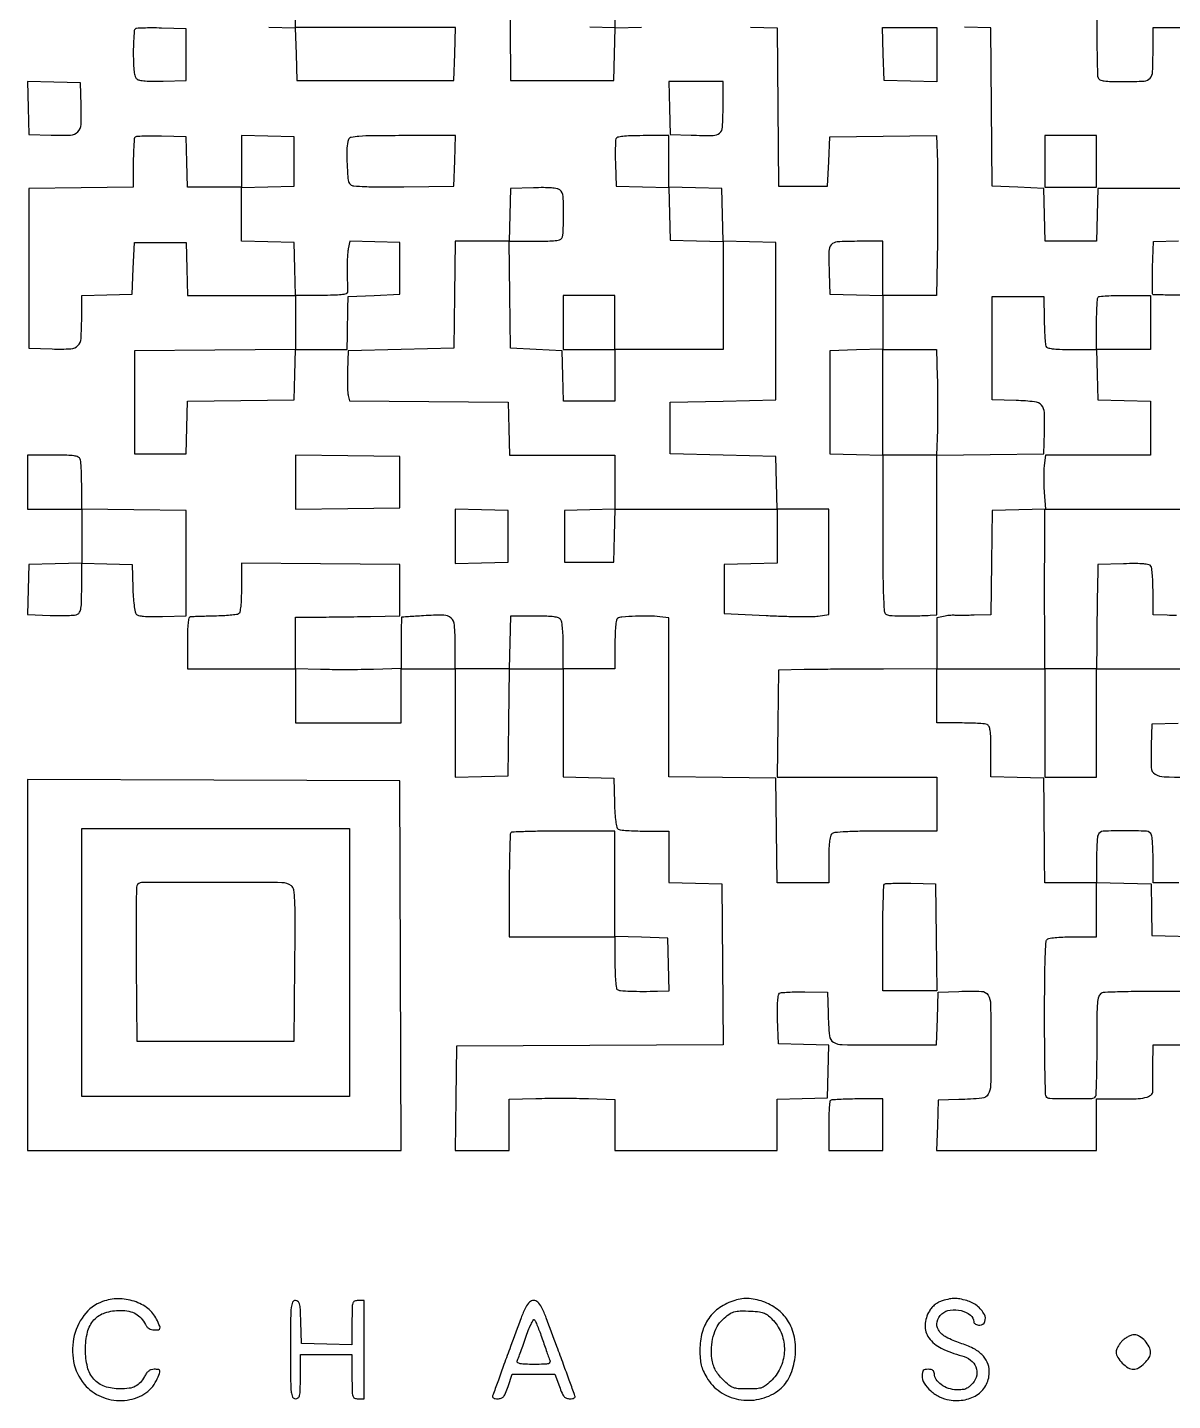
# Model space of a CAD drawing. Extents: x 179 to 1071, y 112 to 1107.
# Drawn here: x 179 to 645, y 112 to 671 of the extents above; entities that cross this region are included whole.
import ezdxf

# ---------------------------------------------------------------- set-up
doc = ezdxf.new("R2010")
doc.units = 0

msp = doc.modelspace()

# ---------------------------------------------------------------- linework, layer by layer
for points in [[(375.239377, 692.75), (375.5, 649.5), (396.5, 649.5), (417.5, 649.5), (417.783492, 660.216508), (418.066984, 670.933016), (428.783492, 671.216508)], [(418, 692.445965), (418, 670.930034), (407.75, 671.215017)], [(277.216508, 671.216508), (287.933016, 670.933016), (288.216508, 660.216508), (288.5, 649.5), (320.5, 649.5), (352.5, 649.5), (352.783832, 660.25), (353.067663, 671), (320.533832, 671), (288, 671), (288, 681.986147)], [(657.5, 605.5), (636, 605.5), (614.5, 605.5), (614.216168, 594.75), (613.932337, 584), (603.5, 584), (593.067663, 584), (592.783832, 594.75), (592.5, 605.5), (582, 606), (571.5, 606.5), (571.236191, 638.716308), (570.972383, 670.932617), (560.236191, 671.216308)]]:
    msp.add_lwpolyline(points)
for points in [[(614.061005, 682.987846, 0.001836), (614.083907, 671.052993, 0.002839), (614.200101, 660.74345, 0.000889), (614.367345, 651.813707, 0.086692), (614.610455, 650.572755, 0.205549), (615.39613, 649.765512, 0.062563), (617.077161, 649.302944, 0.030433), (620.00824, 649.059945, 0.005467), (625.490357, 649, 0.013692), (633.338074, 649.214935, 0.203074), (635.756007, 650.399261, 0.170782), (636.804211, 653.051799, 0.009119), (636.986345, 662.25), (637, 671), (658.5, 671)], [(473.236191, 671.216308), (483.972383, 670.932617), (484.236191, 638.716308), (484.5, 606.5), (494.5, 606.5), (504.5, 606.5), (505, 616.5), (505.5, 626.5), (527.215971, 626.769408), (548.931943, 627.038815), (549.215971, 616.269408, -0.005055), (549.306758, 610.685675, -0.001561), (549.332206, 602.274451, -0.001561), (549.301915, 592.866945, -0.001715), (549.212814, 583.75), (548.925628, 562), (537.962814, 562), (527, 562), (527, 573), (527, 584), (516.519052, 584, 0.01319), (508.49751, 583.788355, 0.203196), (506.066531, 582.602972, 0.179688), (505.071849, 579.965089, 0.009927), (505.204946, 571), (505.5, 562.5), (516.25, 562.216168), (527, 561.932337), (527, 551), (527, 540.067663), (516.25, 539.783832), (505.5, 539.5), (505.5, 518.5), (505.5, 497.5), (516.25, 497.216168), (527, 496.932337), (527, 465.088613, 0.001758), (527.055869, 449.202466, 0.007774), (527.26707, 439.851011, 0.005943), (527.582562, 433.548168, 0.221566), (528.25, 432.32056, 0.143787), (529.693129, 431.791964, 0.009827), (534.093713, 431.590101, 0.012726), (539.638294, 431.586014, 0.007528), (546.25, 431.849085), (549, 432), (549, 464.480498), (549, 496.960995), (570.75, 497.230498), (592.5, 497.5), (592.788833, 506.243181, 0.016437), (592.790065, 514.283794, 0.175522), (591.596909, 517.269158, 0.186549), (588.802745, 518.703343, 0.018997), (581.234094, 519.21398), (571.5, 519.5), (571.5, 540.5), (571.5, 561.5), (582, 561.5), (592.5, 561.5), (592.681818, 552.148871, 0.00504), (592.790596, 548.465152, 0.006787), (592.967911, 545.133717, 0.004802), (593.180521, 542.354519, 0.070228), (593.400433, 541.398871, 0.2276), (594.132905, 540.70712, 0.044331), (595.955167, 540.298409, 0.026692), (598.939626, 540.063158, 0.006323), (603.933632, 540), (613.930034, 540), (614.215017, 529.75), (614.5, 519.5), (625.25, 519.216168), (636, 518.932337), (636, 507.966168), (636, 497), (614.631669, 497), (593.263338, 497), (592.704073, 492.830366, 0.024166), (592.527753, 490.761242, 0.009409), (592.476434, 487.889503, 0.009289), (592.537301, 484.772778, 0.011385), (592.714484, 481.865639), (593.28416, 475.070546), (582.39208, 474.785273), (571.5, 474.5), (571.230112, 453.25), (570.960225, 432), (564.230112, 431.842466, -0.00231), (561.543265, 431.791994, -0.002845), (559.036345, 431.770752, -0.002354), (556.930236, 431.774803, -0.020722), (556, 431.819553, 0.035164), (555.237792, 431.834197, 0.011966), (554.132812, 431.751146, 0.011831), (552.912874, 431.600813, 0.013353), (551.75, 431.397632), (549, 430.841089), (549, 420.420545), (549, 410), (527.25, 409.953106, 0.000728), (518.152804, 409.920247, 0.000671), (508.804688, 409.860325, 0.000669), (500.473701, 409.78459, 0.002228), (495, 409.703106), (484.5, 409.5), (484.230498, 387.75), (483.960995, 366), (516.480498, 366), (549, 366), (549, 355), (549, 344), (528.2, 344, 0.003169), (518.406919, 343.937931, 0.010454), (511.954487, 343.721154, 0.00933), (507.461896, 343.391927, 0.175156), (506.2, 342.8, 0.149044), (505.677271, 341.818776, 0.019949), (505.314516, 339.477016, 0.019071), (505.075482, 336.323492, 0.009379), (505, 332.3), (505, 323), (494.519888, 323), (484.039775, 323), (483.769888, 344.25), (483.5, 365.5), (461.75, 365.769502), (440, 366.039005), (440, 398.387833), (440, 430.736662), (436.25, 431.228224, 0.030191), (432.070082, 431.521196, 0.012557), (426.410786, 431.433465, 0.008012), (420.869924, 431.119316, 0.120811), (419.047221, 430.529184, 0.221341), (418.609339, 429.86311, 0.011831), (418.292612, 427.28512, 0.015841), (418.071135, 423.97966, 0.008806), (418, 419.940983), (418, 410), (407.5, 410), (397, 410), (396.984687, 419.25, 0.009417), (396.909853, 422.901756, 0.01245), (396.696332, 426.221825, 0.00988), (396.396689, 428.962891, 0.109209), (396.024555, 429.99451, 0.171222), (395.084581, 430.735978, 0.04751), (393.229992, 431.177624, 0.027898), (390.25304, 431.425439, 0.006678), (385.289868, 431.49451), (375.5, 431.5), (375.216168, 420.75), (374.932337, 410), (363.966168, 410), (353, 410), (353, 419.964816, 0.018486), (352.70887, 427.836462, 0.192208), (351.316585, 430.691543, 0.185082), (348.313111, 431.860867, 0.016937), (340.157721, 431.627347, 0.000292), (336.820772, 431.416568, 0.000466), (333.969768, 431.232141, 0.000082), (331.448979, 431.066299, 0.025908), (331.25, 431.042778, 0.358023), (331.147848, 430.924821, 0.000565), (331.073438, 427.946516, 0.003718), (331.017975, 424.567593, 0.002244), (331, 420.562384), (331, 410.124768), (319.75, 409.812384, -0.004056), (314.698016, 409.713112, -0.002552), (308.79375, 409.675138, -0.002561), (302.984411, 409.697181, -0.004692), (298.25, 409.783832), (288, 410.067663), (288, 420.533832), (288, 431), (297.25, 431.086779, 0.000584), (301.645003, 431.133146, 0.000277), (307.307812, 431.202645, 0.000275), (313.230203, 431.281867, 0.000389), (318.5, 431.359357), (330.5, 431.545156), (330.5, 442.022578), (330.5, 452.5), (298.25, 452.763853), (266, 453.027706), (266, 443.07287, -0.007985), (265.930179, 438.701395, -0.019217), (265.702616, 435.472954, -0.019568), (265.357905, 433.159775, -0.210572), (264.833894, 432.397341, -0.108379), (264.000724, 432.104811, -0.007361), (261.488813, 431.834951, -0.01027), (258.456871, 431.617006, -0.007511), (255.083894, 431.49486, 0.001402), (251.704817, 431.413821, 0.001902), (248.654331, 431.32049, 0.001265), (246.09418, 431.225927, 0.021286), (245.25, 431.156536, 0.309352), (244.644224, 430.620269, 0.032359), (244.283489, 428.654194, 0.023066), (244.061503, 425.516981, 0.006129), (244, 420.5), (244, 410), (266, 410), (288, 410), (288, 399), (288, 388), (309.5, 388), (331, 388), (331, 399), (331, 410), (342, 410), (353, 410), (353, 387.966168), (353, 365.932337), (363.75, 366.216168), (374.5, 366.5), (374.769502, 388.25), (375.039005, 410), (386.019502, 410), (397, 410), (397, 388.034983), (397, 366.069966), (407.25, 365.784983), (417.5, 365.5), (417.788805, 355.535034, 0.00836), (417.987032, 351.199826, 0.019108), (418.315749, 347.944063, 0.01918), (418.737468, 345.589, 0.199883), (419.288805, 344.800347, 0.117226), (420.172107, 344.495095, 0.006962), (423.008274, 344.252233, 0.010173), (426.426877, 344.077211, 0.007309), (430.25, 344.015313), (440, 344), (440, 333.533832), (440, 323.067663), (450.75, 322.783832), (461.5, 322.5), (461.763653, 289.758619), (462.027307, 257.017238), (407.763653, 256.758619), (353.5, 256.5), (353.230112, 235.25), (352.960225, 214), (363.980112, 214), (375, 214), (375, 224.435662), (375, 234.871323), (385.75, 235.185662, -0.004782), (390.643771, 235.281931, -0.002807), (396.5, 235.308236, -0.002807), (402.356225, 235.268781, -0.004781), (407.25, 235.161524), (418, 234.823048), (418, 224.411524), (418, 214), (451, 214), (484, 214), (484, 224.465017), (484, 234.930034), (494.25, 235.215017), (504.5, 235.5), (504.783473, 246.214647), (505.066946, 256.929295), (494.783473, 257.214647), (484.5, 257.5), (484.211769, 267.417355, -0.007833), (484.153947, 271.735739, -0.01846), (484.28016, 274.954453, -0.017811), (484.541787, 277.286369, -0.220963), (485.019674, 278.012159, -0.11832), (485.823519, 278.276787, -0.006478), (488.493998, 278.462759, -0.009764), (491.706784, 278.581831, -0.006958), (495.307905, 278.594804), (504.5, 278.5), (504.75078, 270, 0.015052), (505.309087, 260.643171, 0.245155), (506.955394, 258.077685, 0.12737), (510.514702, 257.107678, 0.003172), (527.48522, 257), (548.932337, 257), (549.216168, 267.75), (549.5, 278.5), (558, 278.795054, -0.016943), (567.188016, 278.802542, -0.255318), (569.847242, 277.233635, -0.131577), (570.879577, 273.591066, -0.003629), (571, 257, -0.003292), (570.890872, 240.426033, -0.129624), (569.917653, 236.922873, -0.243089), (567.361415, 235.302091, -0.014665), (558, 234.75078), (549.5, 234.5), (549.215017, 224.25), (548.930034, 214), (581.465017, 214), (614, 214), (614, 224.5), (614, 235), (624.377555, 235, 0.012231), (630.934343, 235.160412, 0.058555), (634.618037, 235.777198, 0.141381), (636.432653, 236.924437, 0.229853), (636.916666, 238.64474, -0.042214), (636.859011, 239.261446, -0.001296), (636.843037, 241.81908, -0.002542), (636.847352, 244.835351, -0.001755), (636.881579, 248.25), (637, 257), (657.980948, 257, 0.003624)], [(650.457894, 562.029716, -0.002931), (643.477604, 562.121176, -0.000491), (637.314201, 562.24413, -0.19218), (636.916667, 562.412513, -0.195758), (636.75451, 562.792045, -0.00194), (636.714534, 565.803855, -0.00598), (636.723512, 569.303259, -0.003797), (636.813661, 573.378233), (637.127322, 583.931439), (647.313661, 584.21572)], [(646.467483, 431.710946, 0.001781), (642.75, 431.832494), (637, 432), (636.984687, 441.25, 0.008159), (636.919317, 444.886885, 0.011123), (636.734034, 448.160822, 0.008145), (636.475757, 450.869394, 0.113997), (636.152902, 451.78684, 0.199716), (635.281101, 452.39767, 0.032047), (633.18343, 452.720814, 0.022682), (629.955578, 452.861053, 0.006397), (624.918214, 452.78684), (614.5, 452.5), (614.322108, 441.5, 0.000681), (614.248714, 436.544418, 0.000421), (614.17529, 430.720312, 0.000422), (614.112467, 424.967405, 0.00076), (614.072108, 420.25), (614, 410), (603.5, 410), (593, 410), (592.933333, 420, -0.000621), (592.907731, 424.720472, -0.000304), (592.88625, 430.734375, -0.000302), (592.871506, 436.984657, -0.000439), (592.866667, 442.5, -0.000439), (592.871506, 448.015343, -0.000302), (592.88625, 454.265625, -0.000304), (592.907731, 460.279528, -0.000621), (592.933333, 465), (593, 475), (625.5, 475), (658, 475)], [(647.5, 323), (637, 323), (637, 331.918213, 0.006277), (636.955669, 335.449196, 0.008159), (636.821697, 338.68135, 0.006338), (636.631778, 341.373807, 0.070946), (636.393011, 342.418213, 0.294833), (634.336862, 343.920436, 0.014388), (625.5, 344.174786, 0.014388), (616.663138, 343.920436, 0.294833), (614.606989, 342.418213, 0.070946), (614.368222, 341.373807, 0.006338), (614.178303, 338.68135, 0.008159), (614.044331, 335.449196, 0.006277), (614, 331.918213), (614, 323), (603.5, 323), (593, 323), (592.881648, 332.75, -0.000062), (592.826894, 337.307015, -0.000032), (592.75939, 343.014063, -0.000032), (592.690668, 348.886916, -0.000048), (592.631648, 354), (592.5, 365.5), (581.75, 365.783832), (571, 366.067663), (571, 376.426843, 0.005377), (570.940349, 381.973908, 0.030446), (570.697178, 384.919034, 0.063217), (570.232073, 386.602718, 0.20495), (569.418213, 387.393011, 0.07203), (568.361889, 387.632106, 0.005915), (565.534475, 387.821697, 0.007831), (562.140776, 387.955695, 0.005951), (558.418213, 388), (549, 388), (549, 399), (549, 410), (571, 410), (593, 410), (593, 388), (593, 366), (603.5, 366), (614, 366), (614, 388), (614, 410), (636, 410), (658, 410)], [(647.216508, 387.783492), (636.5, 387.5), (636.228698, 379, 0.017006), (636.247972, 369.832347, 0.253736), (637.821418, 367.165863, 0.129208), (641.473281, 366.101007, 0.003507), (658.264071, 365.769847)], [(648.638676, 278.725605, 0.002513), (635.714931, 278.75513, 0.005171), (625.600595, 278.622793, 0.002574), (617.535296, 278.392268, 0.11492), (615.923559, 277.95909, 0.19793), (614.872016, 276.681349, 0.052497), (614.355301, 274.035775, 0.020062), (614.11668, 269.054496, 0.001937), (614.069767, 256.944437, -0.002771), (614.026847, 249.200659, -0.004303), (613.895309, 242.521243, -0.001396), (613.71599, 236.754813, -0.13066), (613.475867, 235.960952, -0.254355), (611.954955, 235.092001, -0.00602), (603.48172, 235.016669, -0.00604), (595.011065, 235.145673, -0.252658), (593.485226, 236.023904, -0.133671), (593.228103, 236.892483, -0.000695), (593.042219, 245.891388, -0.003021), (592.906289, 256.170564, -0.001903), (592.865741, 268.177516, -0.00169), (592.92672, 284.193602, -0.008552), (593.143724, 293.125317, -0.007596), (593.473093, 298.93957, -0.237796), (594.189532, 300.138299, -0.113438), (595.12028, 300.46677, -0.008345), (597.832238, 300.729744, -0.011279), (601.111427, 300.918241, -0.008302), (604.75, 300.984687), (614, 301), (614, 312.032751), (614, 323.065502), (625.102322, 322.782751), (636.204643, 322.5), (636.352322, 312), (636.5, 301.5), (658, 301)]]:
    msp.add_lwpolyline(points, format="xyb")
for points in [[(222.699448, 670.366114, 0.174545), (222.42056, 669.773397, 0.005931), (222.205463, 667.166431, 0.010534), (222.050713, 664.03601, 0.007082), (222, 660.455778, 0.008159), (222.071977, 656.045061, 0.025371), (222.319499, 653.082853, 0.036445), (222.73626, 651.097914, 0.15069), (223.399285, 650.083586, 0.132968), (224.486141, 649.587315, 0.020746), (226.849829, 649.296386, 0.018924), (230.042317, 649.15859, 0.009044), (234.149285, 649.211141), (243.5, 649.5), (243.5, 660), (243.5, 670.5), (233.449448, 670.782781, 0.006672), (229.547259, 670.840477, 0.010046), (226.145783, 670.777033, 0.005301), (223.300668, 670.636532, 0.183378)], [(179.215822, 638.284178), (179.5, 627.5), (188.642469, 627.213897, 0.019162), (196.456044, 627.268872, 0.187151), (199.422713, 628.577287, 0.187151), (200.731128, 631.543956, 0.019162), (200.786103, 639.357531), (200.5, 648.5), (189.715822, 648.784178), (178.931643, 649.068357)], [(440.216168, 638.25), (440.5, 627.5), (449, 627.204946, 0.009927), (457.965089, 627.071849, 0.179688), (460.602972, 628.066531, 0.203196), (461.788355, 630.49751, 0.01319), (462, 638.519052), (462, 649), (450.966168, 649), (439.932337, 649)], [(222.699448, 626.366114, 0.17619), (222.420125, 625.76752, 0.005341), (222.205463, 622.98943, 0.00996), (222.050687, 619.664465, 0.006649), (222, 615.853221), (222, 606.039775), (200.75, 605.769888), (179.5, 605.5), (179.5, 573), (179.5, 540.5), (188.983715, 540.209381, 0.018975), (196.607639, 540.265123, 0.191733), (199.445574, 541.546535, 0.177881), (200.739664, 544.477967, 0.015912), (201, 552.656147), (201, 561.930034), (211.25, 562.215017), (221.5, 562.5), (222, 573), (222.5, 583.5), (233, 583.5), (243.5, 583.5), (243.783832, 572.75), (244.067663, 562), (266.033832, 562), (288, 562), (288, 551.013664), (288, 540.027329), (255.25, 539.763664), (222.5, 539.5), (222.5, 518.5), (222.5, 497.5), (233, 497.5), (243.5, 497.5), (243.783635, 508.230591), (244.06727, 518.961183), (265.783635, 519.230591), (287.5, 519.5), (287.784983, 529.75), (288.069966, 540), (298.534983, 540), (309, 540), (309.111066, 545.75, -0.000597), (309.16368, 548.315351, -0.000388), (309.230318, 551.279688, -0.00039), (309.29986, 554.172908, -0.000742), (309.361066, 556.5), (309.5, 561.5), (320, 562), (330.5, 562.5), (330.5, 573), (330.5, 583.5), (320.336928, 583.784023), (310.173856, 584.068047), (309.498958, 580.995256, 0.032408), (309.25126, 579.371833, 0.009501), (309.080735, 576.853673, 0.0095), (308.99638, 574.006038, 0.010061), (309.022948, 571.211233, -0.002029), (309.091014, 568.549719, -0.002615), (309.13083, 566.104237, -0.001991), (309.145313, 564.054842, -0.022901), (309.110918, 563.25, -0.317918), (308.595782, 562.643509, -0.033364), (306.659651, 562.282508, -0.023321), (303.546099, 562.061071, -0.006092), (298.533832, 562), (288.067663, 562), (287.783832, 572.75), (287.5, 583.5), (276.75, 583.783832), (266, 584.067663), (266, 595), (266, 605.932337), (276.75, 606.216168), (287.5, 606.5), (287.5, 616.5), (287.5, 626.5), (276.75, 626.783832), (266, 627.067663), (266, 616.533832), (266, 606), (255.034983, 606), (244.069966, 606), (243.784983, 616.25), (243.5, 626.5), (233.449448, 626.782781, 0.006672), (229.547259, 626.840477, 0.010046), (226.145783, 626.777033, 0.005301), (223.300668, 626.636532, 0.183378)], [(309.606989, 625.418213, 0.086264), (308.928297, 621.969359, 0.016067), (308.99262, 615.491644, 0.011248), (309.416374, 608.936736, 0.200374), (310.37788, 607.10135, 0.155745), (311.72239, 606.558532, 0.008655), (316.294193, 606.29582, 0.010005), (322.723919, 606.166681, 0.003345), (332.12788, 606.228906), (352.5, 606.5), (352.784983, 616.75), (353.069966, 627), (331.641972, 627, 0.00204), (319.499921, 626.950449, 0.015876), (313.840852, 626.724464, 0.029951), (310.663132, 626.304021, 0.258796)], [(418.42719, 625.670857, 0.080952), (418.238236, 624.761419, 0.005495), (418.152581, 622.111648, 0.007759), (418.13413, 618.934715, 0.005737), (418.208575, 615.420857), (418.5, 606.5), (429.216508, 606.216508), (439.933016, 605.933016), (440.216508, 595.216508), (440.5, 584.5), (451.25, 584.216168), (462, 583.932337), (462, 561.966168), (462, 540), (440, 540), (418, 540), (418, 551), (418, 562), (407.5, 562), (397, 562), (397, 551), (397, 540), (407.5, 540), (418, 540), (418, 529.5), (418, 519), (407.534983, 519), (397.069966, 519), (396.784983, 529.25), (396.5, 539.5), (386, 540), (375.5, 540.5), (375.230498, 562.25), (374.960995, 584), (384.39871, 584, 0.005939), (388.128746, 584.044304, 0.007818), (391.528746, 584.178303, 0.005899), (394.36144, 584.367881, 0.07207), (395.418213, 584.606989, 0.291576), (396.815746, 586.49595, 0.015142), (397.12652, 594.406284, 0.016944), (396.930207, 602.28891, 0.207735), (395.600715, 604.916414, 0.132968), (394.513859, 605.412685, 0.020746), (392.150171, 605.703614, 0.018924), (388.957683, 605.84141, 0.009044), (384.850715, 605.788859), (375.5, 605.5), (375.216168, 594.75), (374.932337, 584), (363.985671, 584), (353.039005, 584), (352.769502, 562.25), (352.5, 540.5), (331, 540), (309.5, 539.5), (309.203496, 531.503355, 0.007327), (309.1312, 528.277575, 0.008424), (309.159202, 525.197865, 0.007694), (309.266912, 522.593071, 0.047333), (309.469076, 521.267188), (310.031161, 519.027665), (342.26558, 518.763833), (374.5, 518.5), (374.783832, 507.75), (375.067663, 497), (396.533832, 497), (418, 497), (418, 486.034983), (418, 475.069966), (407.75, 474.784983), (397.5, 474.5), (397.5, 464), (397.5, 453.5), (407.5, 453.5), (417.5, 453.5), (417.783832, 464.25), (418.067663, 475), (451.033832, 475), (484, 475), (484, 464.033832), (484, 453.067663), (473.25, 452.783832), (462.5, 452.5), (462.5, 442.5), (462.5, 432.5), (479.5, 431.717126, 0.004234), (486.320403, 431.460898, 0.00505), (492.754688, 431.338752, 0.00439), (498.177026, 431.338199, 0.032567), (500.75, 431.528399), (505, 432.122546), (505, 453.561273), (505, 475), (494.533832, 475), (484.067663, 475), (483.783832, 485.75), (483.5, 496.5), (462, 497), (440.5, 497.5), (440.5, 508), (440.5, 518.5), (462, 519), (483.5, 519.5), (483.5, 551.5), (483.5, 583.5), (472.783492, 583.783492), (462.066984, 584.066984), (461.783492, 594.783492), (461.5, 605.5), (450.75, 605.783832), (440, 606.067663), (440, 616.533832), (440, 627), (429.468615, 627, 0.006172), (424.333082, 626.936605, 0.023783), (421.151337, 626.70634, 0.035152), (419.150677, 626.321414, 0.240491)], [(636, 551), (636, 540), (625, 540), (614, 540), (614, 550.333333, -0.006022), (614.048276, 554.341612, -0.009111), (614.195833, 557.827083, -0.004516), (614.399803, 560.754503, -0.178563), (614.666667, 561.333333, -0.178563), (615.245497, 561.600197, -0.004516), (618.172917, 561.804167, -0.009111), (621.658388, 561.951724, -0.006022), (625.666667, 562), (636, 562)], [(549.187616, 528.75, -0.004056), (549.286888, 523.698016, -0.002552), (549.324862, 517.79375, -0.002561), (549.302819, 511.984411, -0.004692), (549.216168, 507.25), (548.932337, 497), (537.966168, 497), (527, 497), (527, 518.5), (527, 540), (537.937616, 540), (548.875232, 540)], [(179, 486), (179, 475), (190, 475), (201, 475), (201, 464.033832), (201, 453.067663), (190.25, 452.783832), (179.5, 452.5), (179.216129, 442.350762), (178.932259, 432.201524), (188.216129, 431.78688, 0.009188), (191.899331, 431.690144, 0.011809), (195.286925, 431.74345, 0.009722), (198.099049, 431.908978, 0.093643), (199.25, 432.221301, 0.163981), (200.166084, 433.121748, 0.077406), (200.685022, 434.717384, 0.034589), (200.939953, 437.517909, 0.005407), (201, 443.070167), (201, 453.069966), (211.25, 452.784983), (221.5, 452.5), (221.790118, 443.054124, 0.009941), (221.977975, 439.343588, 0.013554), (222.304236, 436.010384, 0.01037), (222.704917, 433.274446, 0.132407), (223.132908, 432.339856, 0.16767), (224.095301, 431.755325, 0.030408), (226.191529, 431.432554, 0.022732), (229.290048, 431.288296, 0.007527), (233.84279, 431.351974), (243.5, 431.632485), (243.5, 453.066242), (243.5, 474.5), (222.25, 474.769888), (201, 475.039775), (201, 484.4381, 0.005963), (200.955694, 488.153043, 0.007843), (200.821697, 491.540317, 0.005931), (200.632094, 494.362347, 0.071989), (200.393011, 495.418213, 0.205218), (199.601595, 496.23239, 0.063068), (197.913621, 496.69735, 0.030363), (194.960143, 496.940414, 0.005351), (189.393011, 497), (179, 497)], [(375.666667, 343.333333, 0.189545), (375.396201, 342.712325, 0.001277), (375.195833, 336.742708, 0.004756), (375.048097, 329.867578, 0.002993), (375, 321.833333), (375, 301), (396.5, 301), (418, 301), (418, 290.559017, 0.008567), (418.069298, 286.514827, 0.013072), (418.281203, 283.01128, 0.007599), (418.575867, 280.125303, 0.228948), (418.957287, 279.526398, 0.121482), (420.247189, 279.110653, 0.007502), (424.297703, 278.887604, 0.010325), (429.338105, 278.790019, 0.00632), (435.283832, 278.872858), (440.067663, 279), (439.783832, 289.75), (439.5, 300.5), (428.75, 300.783832), (418, 301.067663), (418, 322.533832), (418, 344), (397.166667, 344, 0.002993), (389.132422, 343.951903, 0.004756), (382.257292, 343.804167, 0.001277), (376.287675, 343.603799, 0.189545)], [(223.453816, 321.740243, 0.089548), (223.261817, 320.729866, 0.000598), (223.19019, 311.747155, 0.00234), (223.168607, 301.460077, 0.00149), (223.235201, 289.490243), (223.5, 258.5), (255.5, 258.5), (287.5, 258.5), (287.765726, 289.5, 0.001225), (287.879013, 308.006621, 0.012082), (287.71941, 315.793845, 0.024457), (287.315418, 320.099227, 0.201729), (286.324597, 321.75, 0.157681), (282.495237, 323.016106, 0.001671), (254.221233, 323.106234, 0.001077), (225.335041, 323.03952, 0.309316)], [(548.769502, 300.75), (549.039005, 279), (538.019502, 279), (527, 279), (527, 300.333333, -0.003067), (527.050466, 308.561556, -0.004867), (527.205463, 315.605463, -0.001337), (527.415787, 321.715674, -0.189293), (527.699448, 322.366114, -0.183378), (528.300668, 322.636532, -0.005301), (531.145783, 322.777033, -0.010046), (534.547259, 322.840477, -0.006672), (538.449448, 322.782781), (548.5, 322.5)], [(505.666667, 234.333333, 0.177413), (505.400114, 233.758552, 0.004912), (505.195833, 230.973958, 0.009526), (505.048294, 227.649913, 0.006327), (505, 223.833333), (505, 214), (516, 214), (527, 214), (527, 224.5), (527, 235), (516.666667, 235, 0.006022), (512.658388, 234.951724, 0.009111), (509.172917, 234.804167, 0.004516), (506.245497, 234.600197, 0.178563)], [(209.5, 152.564993, 0.145357), (201.886501, 146.907955, 0.113526), (197.694165, 137.443893, 0.109892), (197.99113, 126.838634, 0.12922), (202.831456, 118.060375, 0.117223), (209.871729, 113.48313, 0.106758), (218.47317, 112.355179, 0.113928), (226.337633, 114.867425, 0.149002), (231.393538, 120.416892, 0.008295), (232.725442, 123.348264, 0.150376), (232.838458, 124.358843, 0.32021), (232.302978, 124.871744, 0.036035), (230.52568, 125, 0.074186), (229.315265, 124.819415, 0.085534), (228.274159, 124.294684, 0.073782), (227.357711, 123.379331, 0.040384), (226.51533, 122.029644, -0.059701), (224.868732, 119.604699, -0.096565), (222.908926, 118.07584, -0.082981), (220.300064, 117.256296, -0.034712), (216.612794, 117, -0.080937), (210.401352, 118.012099, -0.131995), (205.979138, 120.944379, -0.120394), (203.365726, 125.925614, -0.06096), (202.5, 133, -0.061019), (203.371778, 140.116852, -0.122143), (206.006315, 145.093701, -0.133076), (210.479536, 148.000553, -0.079263), (216.797053, 148.977764, -0.049674), (220.214902, 148.621037, -0.078089), (222.973069, 147.585612, -0.082767), (225.170157, 145.808388, -0.063137), (226.918144, 143.25, 0.064862), (227.566214, 142.30843, 0.070605), (228.417521, 141.595079, 0.071281), (229.426246, 141.15166, 0.068064), (230.535184, 141, 0.03478), (232.301712, 141.123029, 0.313289), (232.840972, 141.62166, 0.157753), (232.747415, 142.597217, 0.009232), (231.495433, 145.348871, 0.117848), (227.959718, 149.7205, 0.084978), (222.393868, 152.664694, 0.080273), (215.848125, 153.699603, 0.086952)], [(286, 133, 0.001547), (286.039623, 120.192962, 0.023375), (286.275, 115.75, 0.089188), (286.8551, 113.714064, 0.286287), (288, 113, 0.17273), (289.084603, 113.386209, 0.168559), (289.694444, 114.375, 0.050222), (289.950933, 116.532834, 0.004487), (290, 122), (290, 131), (300.5, 131), (311, 131), (311, 122, 0.003707), (311.044005, 116.064536, 0.064117), (311.319444, 114.15, 0.224677), (312.049189, 113.306062, 0.104331), (313.5, 113), (316, 113), (316, 133), (316, 153), (313.5, 153, 0.104705), (312.049136, 152.692806, 0.224551), (311.319176, 151.846502, 0.063889), (311.043924, 149.925856, 0.003684), (311, 143.965017), (311, 134.930034), (300.75, 135.215017), (290.5, 135.5), (290.211067, 144.25, 0.005091), (289.987129, 149.431657, 0.04962), (289.654154, 151.597702, 0.154511), (289.022548, 152.608971, 0.178333), (287.961067, 153, 0.292447), (286.840289, 152.283157, 0.083947), (286.274513, 150.200368, 0.022857), (286.040206, 145.701619, 0.001583)], [(375.507733, 134.25, 0.000036), (372.858802, 126.973894, 0.000054), (370.554406, 120.640625, 0.00002), (368.570506, 115.185676, 0.001329), (368.233067, 114.25, 0.17614), (368.235779, 113.732662, 0.170534), (368.569761, 113.32945, 0.098424), (369.27034, 113.077682, 0.037213), (370.312645, 113, 0.083579), (371.70263, 113.233982, 0.135846), (372.681839, 113.909055, 0.078963), (373.503311, 115.280794, 0.015325), (374.5, 118), (376.160733, 123), (384.882822, 123), (393.604911, 123), (395.402886, 118, 0.015656), (396.464944, 115.313739, 0.07589), (397.332377, 113.928019, 0.129346), (398.332249, 113.239937, 0.086585), (399.707419, 113, 0.037075), (400.744659, 113.077017, 0.100862), (401.433434, 113.327874, 0.176058), (401.75403, 113.730935, 0.172296), (401.744761, 114.25, -0.001839), (401.396813, 115.187401, -0.000028), (399.395792, 120.640625, -0.000075), (397.073319, 126.973909, -0.00005), (394.40717, 134.25, 0.002204), (390.071202, 145.927161, 0.026944), (388.155851, 150.288323, 0.084805), (386.663475, 152.305757, 0.193536), (384.937076, 153, 0.193565), (383.211988, 152.306171, 0.085213), (381.725077, 150.292239, 0.026994), (379.821178, 145.935457, 0.002199)], [(466.764045, 153.05557, 0.07095), (460.642134, 150.089072, 0.091267), (456.182211, 145.721644, 0.089168), (453.501217, 139.966946, 0.064595), (452.588835, 132.939169, 0.017501), (452.713991, 129.35517, 0.042444), (453.121742, 126.741168, 0.046851), (453.935428, 124.390257, 0.025818), (455.337259, 121.687484, 0.111472), (460.77591, 115.874227, 0.102547), (468.34778, 112.741646, 0.100348), (476.681323, 112.842766, 0.102006), (484.263472, 116.187608, 0.120563), (488.739542, 121.373625, 0.079397), (491.182293, 128.905377, 0.076399), (491.20416, 137.127266, 0.095349), (488.662741, 144.312516, 0.09098), (484.658758, 148.95627, 0.074619), (478.993867, 152.266468, 0.075469), (472.673131, 153.741147, 0.097336)], [(551.211912, 152.87135, 0.053901), (549.724252, 152.262489, 0.043585), (548.283164, 151.311547, 0.042619), (546.995981, 150.098904, 0.045651), (545.96565, 148.711538, 0.126408), (544.215684, 142.974436, 0.169577), (545.76581, 137.80588, 0.1225), (550.82736, 133.54541, 0.05263), (559.176404, 130.490893, -0.10123), (562.750224, 128.776265, -0.135981), (564.917283, 125.933801, -0.147722), (565.213704, 122.564632, -0.126873), (563.635213, 119.362298, -0.036851), (562.194297, 117.917444, -0.080386), (560.866347, 117.098386, -0.075392), (559.293135, 116.710489, -0.029373), (557.048404, 116.637478, -0.075628), (553.776788, 117.223297, -0.074505), (550.808918, 118.756677, -0.084186), (548.721882, 120.878222, -0.153494), (548, 123.174314, 0.092886), (547.845765, 123.997386, 0.14336), (547.407663, 124.567431, 0.112929), (546.642142, 124.896383, 0.045268), (545.5, 125, 0.045859), (544.218398, 124.882207, 0.156688), (543.490385, 124.49, 0.150983), (543.11147, 123.736777, 0.041621), (543, 122.4, 0.141714), (543.880586, 119.355477, 0.069803), (546.506973, 116.253005, 0.065119), (550.151164, 113.765888, 0.080695), (554.060276, 112.523254, 0.081588), (560.485539, 112.626563, 0.111632), (565.79466, 114.878966, 0.125033), (569.218208, 118.956421, 0.119535), (570.354845, 124.244384, 0.098625), (569.529586, 127.886423, 0.096442), (567.368397, 130.967226, 0.076592), (563.741246, 133.523364, 0.03893), (558.552714, 135.614906, -0.048933), (552.852638, 138.046054, -0.127719), (549.632912, 141.075756, -0.205481), (549.118104, 144.340249, -0.14764), (551.046286, 147.541889, -0.152922), (554.46291, 149.117396, -0.0929), (558.942709, 148.863167, -0.103681), (562.653974, 147.076912, -0.232981), (564, 144.345012, 0.172986), (564.18751, 143.819249, 0.098327), (564.71468, 143.384501, 0.074706), (565.518389, 143.096168, 0.048868), (566.5, 143, 0.31352), (568.525882, 144.408787, 0.214242), (568.332601, 147.30822, 0.104042), (565.378474, 150.844056, 0.099463), (561.204514, 152.959978, 0.018298), (558.313445, 153.65007, 0.051694), (556.249262, 153.845564, 0.05081), (554.169073, 153.61497, 0.017213)], [(482.534117, 144.811303, -0.099867), (485.879438, 139.265053, -0.091849), (486.944685, 132.684557, -0.091772), (485.58198, 126.154489, -0.099485), (481.987963, 120.752669, -0.021701), (479.594879, 118.558767, -0.085005), (477.870825, 117.550922, -0.075233), (475.80529, 117.112356, -0.01476), (472, 117, -0.014803), (468.188078, 117.112879, -0.075695), (466.122181, 117.553876, -0.084928), (464.393353, 118.568826, -0.021275), (461.97519, 120.789516, -0.026421), (460.097063, 122.877356, -0.048674), (458.841519, 124.783443, -0.05125), (458.018588, 126.827249, -0.032893), (457.473567, 129.327701, -0.052521), (457.273967, 133.871028, -0.051774), (458.022279, 138.379023, -0.055082), (459.598794, 142.349075, -0.083497), (461.856017, 145.28972, -0.031442), (464.374951, 147.354569, -0.085307), (466.443276, 148.36286, -0.068394), (468.988057, 148.739174, -0.015219), (473.394924, 148.650151, -0.017108), (476.834326, 148.35763, -0.069764), (478.857672, 147.822925, -0.080539), (480.508048, 146.791909, -0.027469)], [(388.382058, 137.462807, 0.001252), (389.356086, 134.668661, 0.00148), (390.291663, 132.031262, 0.00129), (391.093822, 129.809109, 0.009365), (391.501854, 128.75, -0.185367), (391.51998, 127.838815, -0.245032), (390.918773, 127.285968, -0.060374), (389.244749, 127.046097, -0.00543), (385, 127, -0.008288), (381.511425, 127.057831, -0.037492), (379.488908, 127.277321, -0.088208), (378.455174, 127.665252, -0.362083), (378.247649, 128.25, 0.003111), (378.550763, 129.086758, 0.000198), (379.422334, 131.543414, 0.000291), (380.458089, 134.471927, 0.000216), (381.598335, 137.706303, -0.010248), (382.759748, 140.801253, -0.018377), (383.857135, 143.283602, -0.014492), (384.813332, 145.111451, -0.49708), (385.23089, 145.16911, -0.094254), (385.622725, 144.593214, -0.005332), (386.463238, 142.598692, -0.008023), (387.405625, 140.184172, -0.005788)], [(624.454545, 136.545455, 0.037888), (623.515253, 135.451898, 0.03471), (622.721023, 134.197727, 0.036522), (622.171988, 132.975261, 0.0875), (622, 132, 0.139429), (622.607738, 129.86299, 0.057878), (624.488252, 127.488252, 0.057878), (626.86299, 125.607738, 0.139429), (629, 125, 0.139017), (631.096906, 125.594502, 0.055011), (633.48098, 127.454132, 0.055062), (635.392292, 129.777337, 0.145622), (636, 131.819687, 0.121293), (635.430931, 134.131021, 0.065558), (633.733295, 136.540713, 0.066464), (631.511995, 138.386739, 0.14109), (629.381965, 139, 0.077524), (628.257986, 138.824676, 0.038189), (626.914475, 138.278977, 0.03672), (625.576184, 137.484813, 0.044135)]]:
    msp.add_lwpolyline(points, format="xyb", close=True)
for points in [[(549, 659.966168), (549, 648.932337), (538.25, 649.216168), (527.5, 649.5), (527.216168, 660.25), (526.932337, 671), (537.966168, 671), (549, 671)], [(593, 616.5), (593, 606), (603.5, 606), (614, 606), (614, 616.5), (614, 627), (603.5, 627), (593, 627)], [(288, 486), (288, 474.960225), (309.25, 475.230112), (330.5, 475.5), (330.5, 486), (330.5, 496.5), (309.25, 496.769888), (288, 497.039775)], [(353, 464), (353, 452.932337), (363.75, 453.216168), (374.5, 453.5), (374.5, 464), (374.5, 474.5), (363.75, 474.783832), (353, 475.067663)], [(179, 289.506286), (179, 214), (255.006326, 214), (331.012652, 214), (330.756326, 289.25), (330.5, 364.5), (254.75, 364.756286), (179, 365.012572)], [(310, 290.5), (310, 236), (255.5, 236), (201, 236), (201, 290.5), (201, 345), (255.5, 345), (310, 345)]]:
    msp.add_lwpolyline(points, close=True)

doc.saveas('drawing.dxf')
